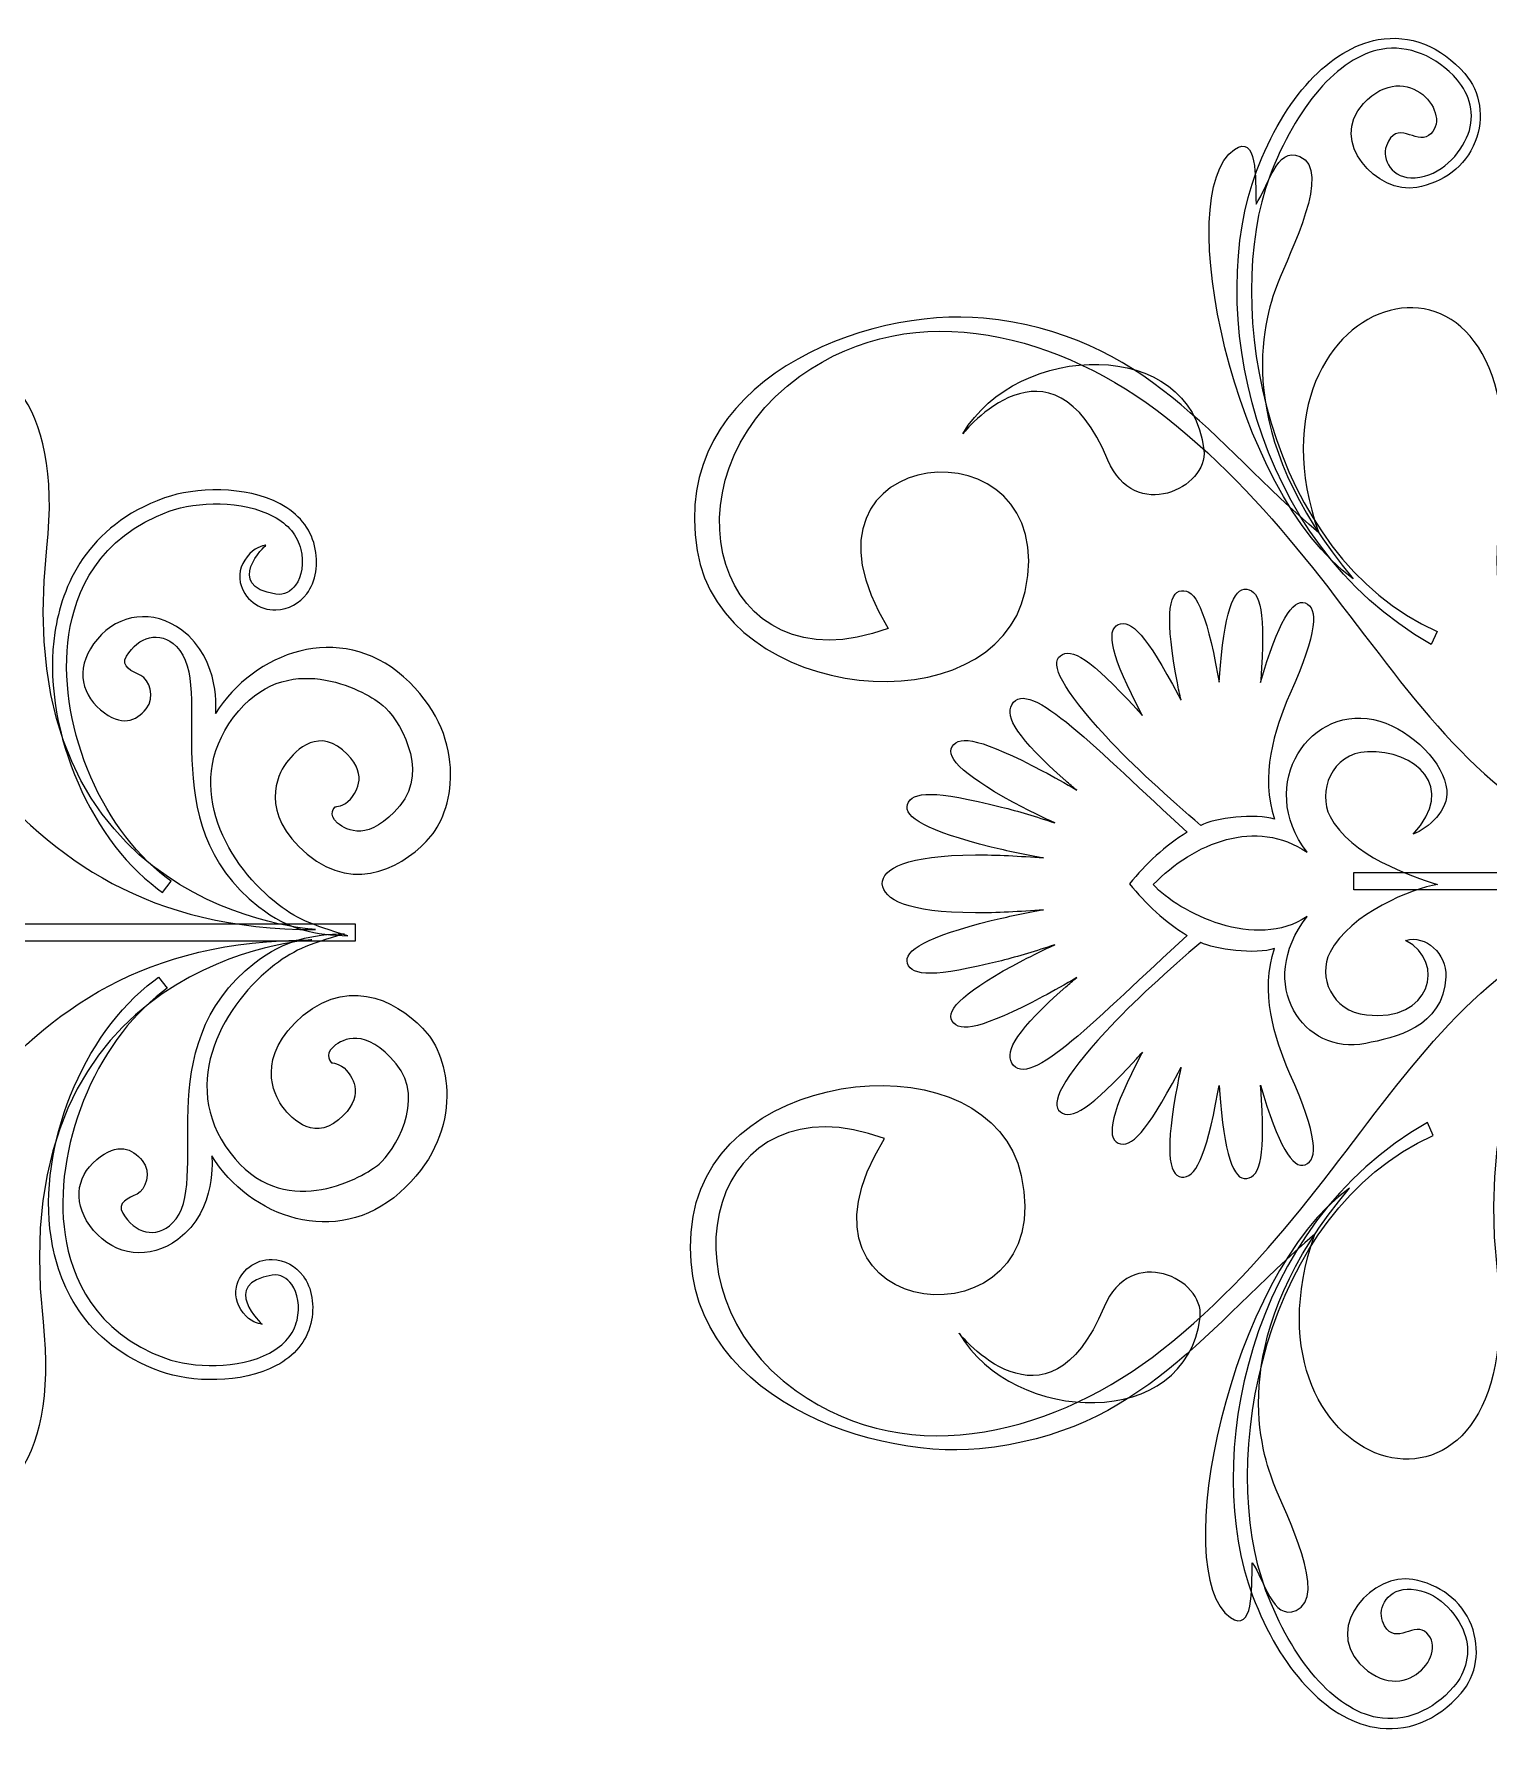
# Model space of a CAD drawing. Header units: millimetres. Extents: x -103 to 104, y -99 to 101.
# Drawn here: x -32.1 to 24.2, y -4.7 to 61.1 of the extents above; entities that cross this region are included whole.
import ezdxf

# ---------------------------------------------------------------- set-up
doc = ezdxf.new("R2010")
doc.units = ezdxf.units.MM
doc.header["$MEASUREMENT"] = 0
doc.layers.add('layer 1', color=7, linetype='Continuous')

msp = doc.modelspace()

# ---------------------------------------------------------------- linework, layer by layer
at = {"layer": 'layer 1', "color": 250}
for points, knots in [([(21.9734, 37.4788), (21.9734, 37.4788), (22.1998, 37.9807), (22.1998, 37.9807), (22.1998, 37.9807), (15.5818, 40.9642), (13.846, 50.6294), (15.7235, 55.6026), (15.7235, 55.6026), (16.7309, 58.2694), (18.3601, 60.21), (20.042, 60.5144), (20.042, 60.5144), (21.086, 60.7027), (22.1729, 60.2591), (22.9873, 59.3272), (22.9873, 59.3272), (23.4598, 58.788), (23.6903, 57.97), (23.4031, 57.2322), (23.4031, 57.2322), (23.0986, 56.4459), (22.3492, 55.6116), (21.3518, 55.5431), (21.3518, 55.5431), (20.448, 55.4798), (20.0392, 56.2648), (20.2367, 56.7808), (20.2367, 56.7808), (20.6421, 57.8375), (21.3837, 56.8267), (21.8668, 57.1732), (21.8668, 57.1732), (22.9256, 57.9293), (21.0518, 60.2364), (19.3507, 58.4162), (19.3507, 58.4162), (17.9689, 56.9367), (19.8962, 54.8901), (21.4129, 55.1669), (21.4129, 55.1669), (22.4203, 55.3518), (23.2987, 55.9616), (23.6786, 56.9412), (23.6786, 56.9412), (24.0388, 57.8698), (23.8849, 58.8779), (23.2768, 59.5737), (23.2768, 59.5737), (22.3417, 60.6439), (21.1496, 61.1094), (19.9213, 60.8907), (19.9213, 60.8907), (18.0474, 60.5501), (16.2847, 58.647), (15.2085, 55.798), (15.2085, 55.798), (13.253, 50.6223), (14.9611, 41.4505), (21.9734, 37.4788)], [0, 0, 0, 0, 0.0625, 0.0625, 0.0625, 0.0625, 0.125, 0.125, 0.125, 0.125, 0.1875, 0.1875, 0.1875, 0.1875, 0.25, 0.25, 0.25, 0.25, 0.3125, 0.3125, 0.3125, 0.3125, 0.375, 0.375, 0.375, 0.375, 0.4375, 0.4375, 0.4375, 0.4375, 0.5, 0.5, 0.5, 0.5, 0.5625, 0.5625, 0.5625, 0.5625, 0.625, 0.625, 0.625, 0.625, 0.6875, 0.6875, 0.6875, 0.6875, 0.75, 0.75, 0.75, 0.75, 0.8125, 0.8125, 0.8125, 0.8125, 0.875, 0.875, 0.875, 0.875, 1, 1, 1, 1]), ([(18.9583, 40.015), (14.2019, 45.6834), (15.4519, 49.9719), (16.0199, 51.4344), (16.0199, 51.4344), (16.515, 52.7168), (18.1461, 55.8295), (16.8859, 56.3671), (16.8859, 56.3671), (15.9696, 56.7601), (15.6702, 55.185), (15.191, 54.5228), (15.191, 54.5228), (15.1726, 55.5677), (15.2327, 57.2425), (14.352, 56.6392), (14.352, 56.6392), (11.8983, 54.9631), (14.301, 43.3684), (18.9583, 40.015)], [0, 0, 0, 0, 0.1666667, 0.1666667, 0.1666667, 0.1666667, 0.3333333, 0.3333333, 0.3333333, 0.3333333, 0.5, 0.5, 0.5, 0.5, 0.6666667, 0.6666667, 0.6666667, 0.6666667, 1, 1, 1, 1]), ([(35.0778, 28.4234), (22.0359, 28.4525), (20.842, 39.078), (11.692, 46.2795), (11.692, 46.2795), (7.7408, 49.393), (2.0365, 51.0917), (-2.471, 47.8626), (-2.471, 47.8626), (-8.006, 43.8967), (-5.7227, 35.6374), (0.9501, 38.0971), (0.9501, 38.0971), (-3.5578, 45.3703), (7.7569, 46.3739), (6.248, 39.5281), (6.248, 39.5281), (5.0734, 34.203), (-5.476, 35.1807), (-6.453, 41.113), (-6.453, 41.113), (-7.5437, 47.7454), (0.14, 50.5415), (4.6363, 50.1082), (4.6363, 50.1082), (10.916, 49.4959), (13.4723, 45.3328), (17.6172, 41.7983), (17.6172, 41.7983), (14.2957, 51.3038), (25.9554, 54.7801), (24.6719, 43.2081), (24.6719, 43.2081), (23.1041, 29.0727), (35.0778, 28.4234), (35.0778, 28.4234)], [0, 0, 0, 0, 0.1, 0.1, 0.1, 0.1, 0.2, 0.2, 0.2, 0.2, 0.3, 0.3, 0.3, 0.3, 0.4, 0.4, 0.4, 0.4, 0.5, 0.5, 0.5, 0.5, 0.6, 0.6, 0.6, 0.6, 0.7, 0.7, 0.7, 0.7, 0.8, 0.8, 0.8, 0.8, 1, 1, 1, 1]), ([(-21.2263, 26.4387), (-34.2682, 26.4678), (-35.4621, 37.0933), (-44.6121, 44.2948), (-44.6121, 44.2948), (-48.5633, 47.4083), (-54.2676, 49.107), (-58.7751, 45.8779), (-58.7751, 45.8779), (-64.3101, 41.912), (-62.0268, 33.6527), (-55.354, 36.1124), (-55.354, 36.1124), (-59.8619, 43.3856), (-48.5472, 44.3892), (-50.0561, 37.5434), (-50.0561, 37.5434), (-51.2307, 32.2183), (-61.7801, 33.196), (-62.7571, 39.1283), (-62.7571, 39.1283), (-63.8478, 45.7607), (-56.1641, 48.5568), (-51.6678, 48.1235), (-51.6678, 48.1235), (-45.3881, 47.5112), (-42.8318, 43.3481), (-38.6869, 39.8136), (-38.6869, 39.8136), (-42.0084, 49.3191), (-30.3487, 52.7954), (-31.6322, 41.2234), (-31.6322, 41.2234), (-33.2, 27.088), (-21.2263, 26.4387), (-21.2263, 26.4387)], [0, 0, 0, 0, 0.1, 0.1, 0.1, 0.1, 0.2, 0.2, 0.2, 0.2, 0.3, 0.3, 0.3, 0.3, 0.4, 0.4, 0.4, 0.4, 0.5, 0.5, 0.5, 0.5, 0.6, 0.6, 0.6, 0.6, 0.7, 0.7, 0.7, 0.7, 0.8, 0.8, 0.8, 0.8, 1, 1, 1, 1]), ([(9.455, 44.615), (10.474, 42.1735), (13.3433, 43.5243), (13.1729, 45.0096), (13.1729, 45.0096), (12.6646, 49.4274), (5.9383, 49.214), (3.8378, 45.6348), (3.8378, 45.6348), (3.8378, 45.6348), (7.2458, 49.9265), (9.455, 44.615)], [0, 0, 0, 0, 0.25, 0.25, 0.25, 0.25, 0.5, 0.5, 0.5, 0.5, 1, 1, 1, 1]), ([(-21.5645, 39.442), (-21.8408, 39.0791), (-22.2645, 38.8218), (-22.7615, 38.8113), (-22.7615, 38.8113), (-23.4023, 38.7933), (-24.0175, 39.2511), (-24.1403, 39.877), (-24.1403, 39.877), (-24.2219, 40.2973), (-24.0785, 40.664), (-23.7702, 40.997), (-23.7702, 40.997), (-23.5245, 41.2699), (-23.1519, 41.3191), (-23.1519, 41.3191), (-23.1519, 41.3191), (-23.1519, 41.3191), (-24.8203, 39.7543), (-22.7615, 39.4192), (-22.7615, 39.4192), (-22.4319, 39.3656), (-22.1776, 39.5433), (-22.0009, 39.7749), (-22.0009, 39.7749), (-21.7569, 40.097), (-21.6742, 40.6537), (-21.7947, 41.1581), (-21.7947, 41.1581), (-21.9292, 41.7005), (-22.2859, 42.1286), (-22.8568, 42.4338), (-22.8568, 42.4338), (-24.0528, 43.0741), (-25.8286, 43.017), (-26.8889, 42.635), (-26.8889, 42.635), (-29.6587, 41.6333), (-30.53, 39.4864), (-30.7767, 37.8589), (-30.7767, 37.8589), (-31.2742, 34.55), (-29.6212, 30.422), (-27.0079, 28.4563), (-27.0079, 28.4563), (-27.0079, 28.4563), (-26.82, 28.3127), (-26.82, 28.3127), (-26.82, 28.3127), (-26.82, 28.3127), (-27.1581, 27.8795), (-27.1581, 27.8795), (-27.1581, 27.8795), (-27.1581, 27.8795), (-27.3409, 28.0184), (-27.3409, 28.0184), (-27.3409, 28.0184), (-30.0991, 30.0896), (-31.8465, 34.4506), (-31.3215, 37.9385), (-31.3215, 37.9385), (-31.0531, 39.7147), (-30.0996, 42.0601), (-27.0768, 43.149), (-27.0768, 43.149), (-25.9028, 43.5718), (-23.9357, 43.6334), (-22.5965, 42.9194), (-22.5965, 42.9194), (-21.8849, 42.5386), (-21.4348, 41.989), (-21.2639, 41.2906), (-21.2639, 41.2906), (-21.0962, 40.6226), (-21.2156, 39.8964), (-21.5645, 39.442)], [0, 0, 0, 0, 0.05, 0.05, 0.05, 0.05, 0.1, 0.1, 0.1, 0.1, 0.15, 0.15, 0.15, 0.15, 0.2, 0.2, 0.2, 0.2, 0.25, 0.25, 0.25, 0.25, 0.3, 0.3, 0.3, 0.3, 0.35, 0.35, 0.35, 0.35, 0.4, 0.4, 0.4, 0.4, 0.45, 0.45, 0.45, 0.45, 0.5, 0.5, 0.5, 0.5, 0.55, 0.55, 0.55, 0.55, 0.6, 0.6, 0.6, 0.6, 0.65, 0.65, 0.65, 0.65, 0.7, 0.7, 0.7, 0.7, 0.75, 0.75, 0.75, 0.75, 0.8, 0.8, 0.8, 0.8, 0.85, 0.85, 0.85, 0.85, 0.9, 0.9, 0.9, 0.9, 1, 1, 1, 1]), ([(13.778, 36.2115), (13.7735, 36.1481), (13.7707, 36.0835), (13.7675, 36.0174), (13.7675, 36.0174), (13.7499, 36.1073), (13.7354, 36.1933), (13.7176, 36.2806), (13.7176, 36.2806), (13.2268, 38.8717), (12.8392, 39.6141), (12.3027, 39.5572), (12.3027, 39.5572), (11.7806, 39.5054), (11.6824, 38.4314), (12.1441, 35.9968), (12.1441, 35.9968), (12.1871, 35.7757), (12.235, 35.5461), (12.2866, 35.3145), (12.2866, 35.3145), (12.2511, 35.3838), (12.2141, 35.4536), (12.1777, 35.5221), (12.1777, 35.5221), (10.9397, 37.8552), (10.3498, 38.4515), (9.852, 38.2439), (9.852, 38.2439), (9.3696, 38.0401), (9.5941, 36.9861), (10.7589, 34.7927), (10.7589, 34.7927), (10.768, 34.7708), (10.7822, 34.7488), (10.7939, 34.7268), (10.7939, 34.7268), (10.7154, 34.8154), (10.6377, 34.9027), (10.5579, 34.9868), (10.5579, 34.9868), (8.7673, 36.9364), (8.0424, 37.3664), (7.615, 37.0393), (7.615, 37.0393), (7.1997, 36.7217), (7.6862, 35.7577), (9.3696, 33.9276), (9.3696, 33.9276), (10.4175, 32.7928), (11.8562, 31.4962), (13.0486, 30.4752), (13.0486, 30.4752), (13.5654, 30.7533), (15.1968, 30.9564), (15.9097, 30.7139), (15.9097, 30.7139), (15.3397, 32.3485), (15.8909, 34.185), (16.5024, 35.5583), (16.5024, 35.5583), (17.5783, 37.971), (17.602, 38.8963), (17.0959, 39.0825), (17.0959, 39.0825), (16.6061, 39.2636), (16.0396, 38.3558), (15.3673, 36.002), (15.3673, 36.002), (15.3678, 36.033), (15.3701, 36.0642), (15.3742, 36.0944), (15.3742, 36.0944), (15.5535, 38.7255), (15.3673, 39.539), (14.8321, 39.6199), (14.8321, 39.6199), (14.3141, 39.6982), (13.9462, 38.6829), (13.778, 36.2115)], [0, 0, 0, 0, 0.047619, 0.047619, 0.047619, 0.0476191, 0.0952381, 0.0952381, 0.0952381, 0.0952381, 0.1428571, 0.1428571, 0.1428571, 0.1428572, 0.1904762, 0.1904762, 0.1904762, 0.1904762, 0.2380952, 0.2380952, 0.2380952, 0.2380952, 0.2857143, 0.2857143, 0.2857143, 0.2857143, 0.3333333, 0.3333333, 0.3333333, 0.3333333, 0.3809524, 0.3809524, 0.3809524, 0.3809524, 0.4285714, 0.4285714, 0.4285714, 0.4285714, 0.4761905, 0.4761905, 0.4761905, 0.4761905, 0.5238095, 0.5238095, 0.5238095, 0.5238095, 0.5714286, 0.5714286, 0.5714286, 0.5714286, 0.6190476, 0.6190476, 0.6190476, 0.6190476, 0.6666667, 0.6666667, 0.6666667, 0.6666667, 0.7142857, 0.7142857, 0.7142857, 0.7142857, 0.7619048, 0.7619048, 0.7619048, 0.7619048, 0.8095238, 0.8095238, 0.8095238, 0.8095238, 0.8571429, 0.8571429, 0.8571429, 0.8571429, 0.9047619, 0.9047619, 0.9047619, 0.9047619, 1, 1, 1, 1]), ([(-23.4239, 27.3207), (-27.6605, 30.6315), (-25.0311, 35.8207), (-26.6147, 37.3979), (-26.6147, 37.3979), (-27.2681, 38.047), (-28.0872, 37.778), (-28.5451, 37.0203), (-28.5451, 37.0203), (-28.7922, 36.6154), (-28.3132, 36.4306), (-27.9924, 36.2753), (-27.9924, 36.2753), (-27.6757, 36.1209), (-27.401, 35.4412), (-27.7861, 34.9821), (-27.7861, 34.9821), (-28.175, 34.5177), (-28.7327, 34.2546), (-29.554, 34.9472), (-29.554, 34.9472), (-30.3784, 35.6372), (-30.5041, 36.6956), (-29.6755, 37.6836), (-29.6755, 37.6836), (-28.844, 38.673), (-27.5106, 38.8554), (-26.4065, 38.0329), (-26.4065, 38.0329), (-24.8695, 36.8883), (-25.096, 34.8042), (-25.096, 34.8042), (-25.096, 34.8042), (-23.6266, 37.1742), (-20.2822, 38.4059), (-17.8202, 36.2235), (-17.8202, 36.2235), (-15.3083, 33.9978), (-15.8447, 31.1448), (-16.7567, 30.0568), (-16.7567, 30.0568), (-17.6682, 28.9696), (-19.6382, 27.7552), (-21.5522, 29.3584), (-21.5522, 29.3584), (-23.4646, 30.9626), (-22.6534, 32.4758), (-22.4062, 32.8275), (-22.4062, 32.8275), (-22.1254, 33.229), (-21.2408, 34.2837), (-20.1874, 33.4004), (-20.1874, 33.4004), (-19.1305, 32.5171), (-19.6283, 31.7909), (-19.8755, 31.4947), (-19.8755, 31.4947), (-20.1242, 31.1967), (-20.4616, 31.1967), (-20.4616, 31.1967), (-20.4616, 31.1967), (-20.4616, 31.1967), (-20.7807, 30.9044), (-20.3736, 30.5643), (-20.3736, 30.5643), (-20.0114, 30.2604), (-19.1457, 29.818), (-17.9598, 31.2329), (-17.9598, 31.2329), (-16.7706, 32.6541), (-18.0614, 34.6497), (-18.6213, 35.1204), (-18.6213, 35.1204), (-19.181, 35.5912), (-22.1261, 37.3313), (-24.1953, 34.9142), (-24.1953, 34.9142), (-26.4904, 32.2339), (-24.73, 29.0828), (-22.8287, 27.5373), (-22.8287, 27.5373), (-21.9583, 26.832), (-21.4161, 26.64), (-19.9755, 26.2021), (-19.9755, 26.2021), (-21.1875, 26.2261), (-22.2707, 26.4194), (-23.4239, 27.3207)], [0, 0, 0, 0, 0.0434783, 0.0434783, 0.0434783, 0.0434783, 0.0869565, 0.0869565, 0.0869565, 0.0869565, 0.1304348, 0.1304348, 0.1304348, 0.1304348, 0.173913, 0.173913, 0.173913, 0.1739131, 0.2173913, 0.2173913, 0.2173913, 0.2173913, 0.2608696, 0.2608696, 0.2608696, 0.2608696, 0.3043478, 0.3043478, 0.3043478, 0.3043478, 0.3478261, 0.3478261, 0.3478261, 0.3478261, 0.3913043, 0.3913043, 0.3913043, 0.3913044, 0.4347826, 0.4347826, 0.4347826, 0.4347826, 0.4782609, 0.4782609, 0.4782609, 0.4782609, 0.5217391, 0.5217391, 0.5217391, 0.5217391, 0.5652174, 0.5652174, 0.5652174, 0.5652174, 0.6086957, 0.6086957, 0.6086957, 0.6086957, 0.6521739, 0.6521739, 0.6521739, 0.6521739, 0.6956522, 0.6956522, 0.6956522, 0.6956522, 0.7391304, 0.7391304, 0.7391304, 0.7391304, 0.7826087, 0.7826087, 0.7826087, 0.7826087, 0.826087, 0.826087, 0.826087, 0.826087, 0.8695652, 0.8695652, 0.8695652, 0.8695652, 0.9130435, 0.9130435, 0.9130435, 0.9130435, 1, 1, 1, 1]), ([(5.736, 35.1458), (5.4627, 34.6673), (5.9406, 33.8636), (7.8271, 32.1959), (7.8271, 32.1959), (7.9617, 32.0777), (8.1019, 31.9553), (8.2478, 31.8339), (8.2478, 31.8339), (7.7997, 32.1053), (7.3581, 32.3562), (6.9403, 32.5749), (6.9403, 32.5749), (4.5607, 33.819), (3.725, 33.9826), (3.4302, 33.5267), (3.4302, 33.5267), (3.1439, 33.083), (3.9409, 32.333), (6.1773, 31.164), (6.1773, 31.164), (6.5549, 30.9673), (6.9671, 30.7689), (7.3958, 30.5703), (7.3958, 30.5703), (6.6846, 30.8089), (5.9785, 31.0249), (5.3338, 31.1839), (5.3338, 31.1839), (2.722, 31.8371), (1.8717, 31.799), (1.6955, 31.2881), (1.6955, 31.2881), (1.5237, 30.7914), (2.4769, 30.2469), (4.9302, 29.6352), (4.9302, 29.6352), (5.5543, 29.4794), (6.2525, 29.3366), (6.9671, 29.2118), (6.9671, 29.2118), (6.0547, 29.288), (5.1378, 29.3366), (4.3272, 29.3326), (4.3272, 29.3326), (1.6367, 29.3184), (0.7183, 28.796), (0.7183, 28.2095), (0.7183, 28.2095), (0.7786, 27.606), (1.6367, 27.1006), (4.3272, 27.0874), (4.3272, 27.0874), (5.1378, 27.0824), (6.0547, 27.1315), (6.9671, 27.2091), (6.9671, 27.2091), (6.2525, 27.0824), (5.5543, 26.9401), (4.9302, 26.7849), (4.9302, 26.7849), (2.4769, 26.1732), (1.5237, 25.6281), (1.6955, 25.1309), (1.6955, 25.1309), (1.8717, 24.6213), (2.722, 24.5824), (5.3338, 25.2356), (5.3338, 25.2356), (5.9785, 25.3972), (6.6846, 25.6106), (7.3958, 25.8499), (7.3958, 25.8499), (6.9671, 25.6521), (6.5549, 25.4515), (6.1773, 25.2549), (6.1773, 25.2549), (3.9409, 24.0879), (3.1439, 23.3344), (3.4302, 22.8922), (3.4302, 22.8922), (3.725, 22.4371), (4.5607, 22.5987), (6.9403, 23.844), (6.9403, 23.844), (7.3581, 24.062), (7.7997, 24.3135), (8.2478, 24.5851), (8.2478, 24.5851), (8.1019, 24.4623), (7.9617, 24.342), (7.8271, 24.223), (7.8271, 24.223), (5.9406, 22.5559), (5.4627, 21.7516), (5.736, 21.2743), (5.736, 21.2743), (6.377, 20.1543), (9.0376, 23.0319), (12.5242, 26.2114), (12.5242, 26.2114), (11.6685, 26.7203), (10.9083, 27.4529), (10.2976, 28.2095), (10.2976, 28.2095), (10.9083, 28.968), (11.6685, 29.6987), (12.5242, 30.2082), (12.5242, 30.2082), (9.0376, 33.3882), (6.377, 36.2658), (5.736, 35.1458)], [0, 0, 0, 0, 0.0344828, 0.0344828, 0.0344828, 0.0344828, 0.0689655, 0.0689655, 0.0689655, 0.0689655, 0.1034483, 0.1034483, 0.1034483, 0.1034483, 0.137931, 0.137931, 0.137931, 0.137931, 0.1724138, 0.1724138, 0.1724138, 0.1724138, 0.2068966, 0.2068966, 0.2068966, 0.2068966, 0.2413793, 0.2413793, 0.2413793, 0.2413793, 0.2758621, 0.2758621, 0.2758621, 0.2758621, 0.3103448, 0.3103448, 0.3103448, 0.3103448, 0.3448276, 0.3448276, 0.3448276, 0.3448276, 0.3793103, 0.3793103, 0.3793103, 0.3793104, 0.4137931, 0.4137931, 0.4137931, 0.4137931, 0.4482759, 0.4482759, 0.4482759, 0.4482759, 0.4827586, 0.4827586, 0.4827586, 0.4827586, 0.5172414, 0.5172414, 0.5172414, 0.5172414, 0.5517241, 0.5517241, 0.5517241, 0.5517241, 0.5862069, 0.5862069, 0.5862069, 0.5862069, 0.6206897, 0.6206897, 0.6206897, 0.6206897, 0.6551724, 0.6551724, 0.6551724, 0.6551724, 0.6896552, 0.6896552, 0.6896552, 0.6896552, 0.7241379, 0.7241379, 0.7241379, 0.7241379, 0.7586207, 0.7586207, 0.7586207, 0.7586207, 0.7931034, 0.7931034, 0.7931034, 0.7931035, 0.8275862, 0.8275862, 0.8275862, 0.8275862, 0.862069, 0.862069, 0.862069, 0.862069, 0.8965517, 0.8965517, 0.8965517, 0.8965517, 0.9310345, 0.9310345, 0.9310345, 0.9310345, 1, 1, 1, 1]), ([(17.1661, 29.4321), (15.1968, 30.7779), (12.7998, 29.815), (11.2107, 28.1796), (11.2107, 28.1796), (12.2051, 27.0889), (15.1968, 25.6016), (17.1661, 26.9478), (17.1661, 26.9478), (15.1463, 24.329), (17.0265, 21.5408), (19.4389, 22.0335), (19.4389, 22.0335), (20.5154, 22.2533), (22.4579, 22.6265), (22.5399, 24.6168), (22.5399, 24.6168), (22.5765, 25.5046), (21.7624, 26.2469), (20.9839, 26.0232), (20.9839, 26.0232), (22.5765, 25.1716), (21.9469, 22.838), (19.4648, 23.1334), (19.4648, 23.1334), (18.1112, 23.2958), (17.5706, 24.6245), (18.0553, 25.5615), (18.0553, 25.5615), (18.8438, 27.0824), (21.2534, 28.0291), (22.2189, 28.1894), (22.2189, 28.1894), (21.1924, 28.5134), (18.8455, 29.2964), (18.0553, 30.8186), (18.0553, 30.8186), (17.5706, 31.7549), (18.095, 33.2668), (19.5014, 33.3223), (19.5014, 33.3223), (21.3557, 33.398), (22.9858, 31.9529), (21.2801, 30.1371), (21.2801, 30.1371), (21.8739, 30.3595), (22.6521, 31.063), (22.5765, 31.8408), (22.5765, 31.8408), (22.4806, 32.8651), (21.2435, 34.1397), (19.9833, 34.5095), (19.9833, 34.5095), (17.3052, 35.2959), (15.1463, 32.0497), (17.1661, 29.4321)], [0, 0, 0, 0, 0.0666667, 0.0666667, 0.0666667, 0.0666667, 0.1333333, 0.1333333, 0.1333333, 0.1333333, 0.2, 0.2, 0.2, 0.2, 0.2666667, 0.2666667, 0.2666667, 0.2666667, 0.3333333, 0.3333333, 0.3333333, 0.3333333, 0.4, 0.4, 0.4, 0.4, 0.4666667, 0.4666667, 0.4666667, 0.4666667, 0.5333333, 0.5333333, 0.5333333, 0.5333333, 0.6, 0.6, 0.6, 0.6, 0.6666667, 0.6666667, 0.6666667, 0.6666667, 0.7333333, 0.7333333, 0.7333333, 0.7333333, 0.8, 0.8, 0.8, 0.8, 0.8666667, 0.8666667, 0.8666667, 0.8666667, 1, 1, 1, 1]), ([(18.9812, 27.9733), (18.9812, 27.9733), (36.6094, 27.9733), (36.6094, 27.9733), (36.6094, 27.9733), (36.6094, 27.9733), (36.6094, 28.6459), (36.6094, 28.6459), (36.6094, 28.6459), (36.6094, 28.6459), (18.9812, 28.6459), (18.9812, 28.6459), (18.9812, 28.6459), (18.9812, 28.6459), (18.9812, 27.9733), (18.9812, 27.9733)], [0, 0, 0, 0, 0.2, 0.2, 0.2, 0.2, 0.4, 0.4, 0.4, 0.4, 0.6, 0.6, 0.6, 0.6, 1, 1, 1, 1]), ([(34.9314, 28.0265), (21.8882, 27.9966), (20.6948, 17.3706), (11.5443, 10.1677), (11.5443, 10.1677), (7.5936, 7.0548), (1.8892, 5.3575), (-2.6191, 8.586), (-2.6191, 8.586), (-8.1533, 12.5526), (-5.8698, 20.812), (0.8024, 18.3502), (0.8024, 18.3502), (-3.7062, 11.0769), (7.61, 10.0747), (6.1003, 16.9212), (6.1003, 16.9212), (4.9253, 22.2456), (-5.6241, 21.2679), (-6.6018, 15.3369), (-6.6018, 15.3369), (-7.6906, 8.7045), (-0.0067, 5.907), (4.488, 6.3423), (4.488, 6.3423), (10.768, 6.9535), (13.3247, 11.1158), (17.4696, 14.6516), (17.4696, 14.6516), (14.1472, 5.1467), (25.8067, 1.6698), (24.5244, 13.2418), (24.5244, 13.2418), (22.9564, 27.3765), (34.9314, 28.0265), (34.9314, 28.0265)], [0, 0, 0, 0, 0.1, 0.1, 0.1, 0.1, 0.2, 0.2, 0.2, 0.2, 0.3, 0.3, 0.3, 0.3, 0.4, 0.4, 0.4, 0.4, 0.5, 0.5, 0.5, 0.5, 0.6, 0.6, 0.6, 0.6, 0.7, 0.7, 0.7, 0.7, 0.8, 0.8, 0.8, 0.8, 1, 1, 1, 1]), ([(-37.3229, 25.9886), (-37.3229, 25.9886), (-19.6947, 25.9886), (-19.6947, 25.9886), (-19.6947, 25.9886), (-19.6947, 25.9886), (-19.6947, 26.6612), (-19.6947, 26.6612), (-19.6947, 26.6612), (-19.6947, 26.6612), (-37.3229, 26.6612), (-37.3229, 26.6612), (-37.3229, 26.6612), (-37.3229, 26.6612), (-37.3229, 25.9886), (-37.3229, 25.9886)], [0, 0, 0, 0, 0.2, 0.2, 0.2, 0.2, 0.4, 0.4, 0.4, 0.4, 0.6, 0.6, 0.6, 0.6, 1, 1, 1, 1]), ([(-21.3727, 26.0418), (-34.4159, 26.0119), (-35.6093, 15.3859), (-44.7598, 8.183), (-44.7598, 8.183), (-48.7105, 5.0701), (-54.4149, 3.3728), (-58.9232, 6.6013), (-58.9232, 6.6013), (-64.4574, 10.5679), (-62.1739, 18.8273), (-55.5017, 16.3655), (-55.5017, 16.3655), (-60.0103, 9.0922), (-48.6941, 8.09), (-50.2038, 14.9365), (-50.2038, 14.9365), (-51.3788, 20.2609), (-61.9282, 19.2832), (-62.9059, 13.3522), (-62.9059, 13.3522), (-63.9947, 6.7198), (-56.3108, 3.9223), (-51.8161, 4.3576), (-51.8161, 4.3576), (-45.5361, 4.9688), (-42.9794, 9.1311), (-38.8345, 12.6669), (-38.8345, 12.6669), (-42.1569, 3.162), (-30.4974, -0.3149), (-31.7797, 11.2571), (-31.7797, 11.2571), (-33.3477, 25.3918), (-21.3727, 26.0418), (-21.3727, 26.0418)], [0, 0, 0, 0, 0.1, 0.1, 0.1, 0.1, 0.2, 0.2, 0.2, 0.2, 0.3, 0.3, 0.3, 0.3, 0.4, 0.4, 0.4, 0.4, 0.5, 0.5, 0.5, 0.5, 0.6, 0.6, 0.6, 0.6, 0.7, 0.7, 0.7, 0.7, 0.8, 0.8, 0.8, 0.8, 1, 1, 1, 1]), ([(-23.5716, 25.1585), (-27.8077, 21.8477), (-25.1792, 16.6579), (-26.763, 15.0826), (-26.763, 15.0826), (-27.4152, 14.4322), (-28.2341, 14.7012), (-28.6932, 15.4591), (-28.6932, 15.4591), (-28.9393, 15.8638), (-28.4605, 16.0486), (-28.1395, 16.2033), (-28.1395, 16.2033), (-27.8223, 16.3591), (-27.5474, 17.038), (-27.9344, 17.4971), (-27.9344, 17.4971), (-28.3222, 17.9615), (-28.8798, 18.2246), (-29.7019, 17.5333), (-29.7019, 17.5333), (-30.527, 16.8428), (-30.6522, 15.7842), (-29.8226, 14.7961), (-29.8226, 14.7961), (-28.9922, 13.8068), (-27.659, 13.6238), (-26.5535, 14.4457), (-26.5535, 14.4457), (-25.0165, 15.5908), (-25.2438, 17.6756), (-25.2438, 17.6756), (-25.2438, 17.6756), (-23.7747, 15.3057), (-20.4297, 14.0733), (-17.9673, 16.2557), (-17.9673, 16.2557), (-15.4571, 18.4814), (-15.9937, 21.3343), (-16.9039, 22.4226), (-16.9039, 22.4226), (-17.8148, 23.5096), (-19.7854, 24.724), (-21.7006, 23.1203), (-21.7006, 23.1203), (-23.6123, 21.5166), (-22.8009, 20.0034), (-22.5545, 19.6524), (-22.5545, 19.6524), (-22.2729, 19.2502), (-21.3889, 18.1955), (-20.3349, 19.0788), (-20.3349, 19.0788), (-19.2786, 19.9621), (-19.7762, 20.6889), (-20.0243, 20.985), (-20.0243, 20.985), (-20.2724, 21.2825), (-20.6097, 21.2825), (-20.6097, 21.2825), (-20.6097, 21.2825), (-20.6097, 21.2825), (-20.9288, 21.5748), (-20.5211, 21.9156), (-20.5211, 21.9156), (-20.1604, 22.2201), (-19.2938, 22.6612), (-18.107, 21.2463), (-18.107, 21.2463), (-16.9189, 19.8256), (-18.2091, 17.8308), (-18.7688, 17.3595), (-18.7688, 17.3595), (-19.3287, 16.8893), (-22.2735, 15.1486), (-24.3434, 17.5658), (-24.3434, 17.5658), (-26.6383, 20.2467), (-24.8791, 23.3964), (-22.9758, 24.9424), (-22.9758, 24.9424), (-22.1074, 25.6472), (-21.5645, 25.8387), (-20.1219, 26.2785), (-20.1219, 26.2785), (-21.3356, 26.2539), (-22.4171, 26.0605), (-23.5716, 25.1585)], [0, 0, 0, 0, 0.0434783, 0.0434783, 0.0434783, 0.0434783, 0.0869565, 0.0869565, 0.0869565, 0.0869565, 0.1304348, 0.1304348, 0.1304348, 0.1304348, 0.173913, 0.173913, 0.173913, 0.1739131, 0.2173913, 0.2173913, 0.2173913, 0.2173913, 0.2608696, 0.2608696, 0.2608696, 0.2608696, 0.3043478, 0.3043478, 0.3043478, 0.3043478, 0.3478261, 0.3478261, 0.3478261, 0.3478261, 0.3913043, 0.3913043, 0.3913043, 0.3913044, 0.4347826, 0.4347826, 0.4347826, 0.4347826, 0.4782609, 0.4782609, 0.4782609, 0.4782609, 0.5217391, 0.5217391, 0.5217391, 0.5217391, 0.5652174, 0.5652174, 0.5652174, 0.5652174, 0.6086957, 0.6086957, 0.6086957, 0.6086957, 0.6521739, 0.6521739, 0.6521739, 0.6521739, 0.6956522, 0.6956522, 0.6956522, 0.6956522, 0.7391304, 0.7391304, 0.7391304, 0.7391304, 0.7826087, 0.7826087, 0.7826087, 0.7826087, 0.826087, 0.826087, 0.826087, 0.826087, 0.8695652, 0.8695652, 0.8695652, 0.8695652, 0.9130435, 0.9130435, 0.9130435, 0.9130435, 1, 1, 1, 1]), ([(13.778, 20.2093), (13.7735, 20.272), (13.7707, 20.336), (13.7675, 20.4008), (13.7675, 20.4008), (13.7499, 20.3135), (13.7354, 20.2254), (13.7176, 20.14), (13.7176, 20.14), (13.2268, 17.5478), (12.8392, 16.8062), (12.3027, 16.8617), (12.3027, 16.8617), (11.7806, 16.916), (11.6824, 17.9875), (12.1441, 20.422), (12.1441, 20.422), (12.1871, 20.6446), (12.235, 20.8721), (12.2866, 21.1061), (12.2866, 21.1061), (12.2511, 21.0363), (12.2141, 20.9672), (12.1777, 20.8993), (12.1777, 20.8993), (10.9397, 18.563), (10.3498, 17.9675), (9.852, 18.1769), (9.852, 18.1769), (9.3696, 18.3781), (9.5941, 19.4339), (10.7589, 21.6268), (10.7589, 21.6268), (10.768, 21.6487), (10.7822, 21.6713), (10.7939, 21.6913), (10.7939, 21.6913), (10.7154, 21.6041), (10.6377, 21.5181), (10.5579, 21.4327), (10.5579, 21.4327), (8.7673, 19.4831), (8.0424, 19.0552), (7.615, 19.3797), (7.615, 19.3797), (7.1997, 19.6965), (7.6862, 20.662), (9.3696, 22.4926), (9.3696, 22.4926), (10.4175, 23.628), (11.8562, 24.922), (13.0486, 25.9444), (13.0486, 25.9444), (13.5654, 25.6662), (15.1968, 25.4633), (15.9097, 25.7056), (15.9097, 25.7056), (15.3397, 24.0704), (15.8909, 22.234), (16.5024, 20.8617), (16.5024, 20.8617), (17.5783, 18.4485), (17.602, 17.5251), (17.0959, 17.3364), (17.0959, 17.3364), (16.6061, 17.1553), (16.0396, 18.0637), (15.3673, 20.4175), (15.3673, 20.4175), (15.3678, 20.3878), (15.3701, 20.3548), (15.3742, 20.3251), (15.3742, 20.3251), (15.5535, 17.6951), (15.3673, 16.8805), (14.8321, 16.8009), (14.8321, 16.8009), (14.3141, 16.7234), (13.9462, 17.7372), (13.778, 20.2093)], [0, 0, 0, 0, 0.047619, 0.047619, 0.047619, 0.0476191, 0.0952381, 0.0952381, 0.0952381, 0.0952381, 0.1428571, 0.1428571, 0.1428571, 0.1428572, 0.1904762, 0.1904762, 0.1904762, 0.1904762, 0.2380952, 0.2380952, 0.2380952, 0.2380952, 0.2857143, 0.2857143, 0.2857143, 0.2857143, 0.3333333, 0.3333333, 0.3333333, 0.3333333, 0.3809524, 0.3809524, 0.3809524, 0.3809524, 0.4285714, 0.4285714, 0.4285714, 0.4285714, 0.4761905, 0.4761905, 0.4761905, 0.4761905, 0.5238095, 0.5238095, 0.5238095, 0.5238095, 0.5714286, 0.5714286, 0.5714286, 0.5714286, 0.6190476, 0.6190476, 0.6190476, 0.6190476, 0.6666667, 0.6666667, 0.6666667, 0.6666667, 0.7142857, 0.7142857, 0.7142857, 0.7142857, 0.7619048, 0.7619048, 0.7619048, 0.7619048, 0.8095238, 0.8095238, 0.8095238, 0.8095238, 0.8571429, 0.8571429, 0.8571429, 0.8571429, 0.9047619, 0.9047619, 0.9047619, 0.9047619, 1, 1, 1, 1]), ([(-21.7119, 13.038), (-21.9887, 13.4001), (-22.4131, 13.6581), (-22.9092, 13.669), (-22.9092, 13.669), (-23.5496, 13.6872), (-24.1656, 13.2294), (-24.2878, 12.6035), (-24.2878, 12.6035), (-24.3683, 12.1825), (-24.2266, 11.8146), (-23.9177, 11.4809), (-23.9177, 11.4809), (-23.6726, 11.2087), (-23.299, 11.1601), (-23.299, 11.1601), (-23.299, 11.1601), (-23.299, 11.1601), (-24.9677, 12.7251), (-22.9092, 13.0613), (-22.9092, 13.0613), (-22.579, 13.1136), (-22.3245, 12.9372), (-22.1485, 12.7043), (-22.1485, 12.7043), (-21.9046, 12.3824), (-21.8232, 11.8257), (-21.9437, 11.3206), (-21.9437, 11.3206), (-22.0766, 10.78), (-22.4332, 10.3519), (-23.0055, 10.0454), (-23.0055, 10.0454), (-24.2007, 9.4065), (-25.9767, 9.4622), (-27.0361, 9.8449), (-27.0361, 9.8449), (-29.8074, 10.8472), (-30.6781, 12.9941), (-30.9248, 14.6208), (-30.9248, 14.6208), (-31.4218, 17.9292), (-29.7693, 22.0585), (-27.1553, 24.0237), (-27.1553, 24.0237), (-27.1553, 24.0237), (-26.9674, 24.1665), (-26.9674, 24.1665), (-26.9674, 24.1665), (-26.9674, 24.1665), (-27.3056, 24.601), (-27.3056, 24.601), (-27.3056, 24.601), (-27.3056, 24.601), (-27.4886, 24.4614), (-27.4886, 24.4614), (-27.4886, 24.4614), (-30.2455, 22.3901), (-31.9941, 18.0286), (-31.4689, 14.5396), (-31.4689, 14.5396), (-31.2009, 12.7651), (-30.2477, 10.4204), (-27.2238, 9.3316), (-27.2238, 9.3316), (-26.0509, 8.9074), (-24.0838, 8.846), (-22.7453, 9.559), (-22.7453, 9.559), (-22.0323, 9.9414), (-21.5829, 10.4902), (-21.4119, 11.1886), (-21.4119, 11.1886), (-21.2438, 11.8559), (-21.3637, 12.5834), (-21.7119, 13.038)], [0, 0, 0, 0, 0.05, 0.05, 0.05, 0.05, 0.1, 0.1, 0.1, 0.1, 0.15, 0.15, 0.15, 0.15, 0.2, 0.2, 0.2, 0.2, 0.25, 0.25, 0.25, 0.25, 0.3, 0.3, 0.3, 0.3, 0.35, 0.35, 0.35, 0.35, 0.4, 0.4, 0.4, 0.4, 0.45, 0.45, 0.45, 0.45, 0.5, 0.5, 0.5, 0.5, 0.55, 0.55, 0.55, 0.55, 0.6, 0.6, 0.6, 0.6, 0.65, 0.65, 0.65, 0.65, 0.7, 0.7, 0.7, 0.7, 0.75, 0.75, 0.75, 0.75, 0.8, 0.8, 0.8, 0.8, 0.85, 0.85, 0.85, 0.85, 0.9, 0.9, 0.9, 0.9, 1, 1, 1, 1]), ([(21.8264, 18.9698), (21.8264, 18.9698), (22.0524, 18.4679), (22.0524, 18.4679), (22.0524, 18.4679), (15.4345, 15.4857), (13.6986, 5.8185), (15.5763, 0.8466), (15.5763, 0.8466), (16.5839, -1.8221), (18.2118, -3.7601), (19.8956, -4.0647), (19.8956, -4.0647), (20.9396, -4.2533), (22.0239, -3.8105), (22.8394, -2.8781), (22.8394, -2.8781), (23.3126, -2.3375), (23.5416, -1.5206), (23.2552, -0.7823), (23.2552, -0.7823), (22.9509, 0.004), (22.2028, 0.837), (21.2042, 0.9068), (21.2042, 0.9068), (20.3007, 0.9701), (19.8917, 0.1838), (20.0903, -0.3322), (20.0903, -0.3322), (20.494, -1.3881), (21.2358, -0.3774), (21.7204, -0.7241), (21.7204, -0.7241), (22.7782, -1.4794), (20.9043, -3.7884), (19.2034, -1.967), (19.2034, -1.967), (17.8218, -0.4874), (19.7481, 1.5585), (21.2649, 1.2818), (21.2649, 1.2818), (22.273, 1.097), (23.1506, 0.4877), (23.5317, -0.4926), (23.5317, -0.4926), (23.8917, -1.4217), (23.7368, -2.4293), (23.1294, -3.1243), (23.1294, -3.1243), (22.193, -4.1938), (21.0013, -4.6621), (19.7744, -4.4408), (19.7744, -4.4408), (17.9004, -4.102), (16.1364, -2.1971), (15.0594, 0.6514), (15.0594, 0.6514), (13.105, 5.8277), (14.8134, 14.9989), (21.8264, 18.9698)], [0, 0, 0, 0, 0.0625, 0.0625, 0.0625, 0.0625, 0.125, 0.125, 0.125, 0.125, 0.1875, 0.1875, 0.1875, 0.1875, 0.25, 0.25, 0.25, 0.25, 0.3125, 0.3125, 0.3125, 0.3125, 0.375, 0.375, 0.375, 0.375, 0.4375, 0.4375, 0.4375, 0.4375, 0.5, 0.5, 0.5, 0.5, 0.5625, 0.5625, 0.5625, 0.5625, 0.625, 0.625, 0.625, 0.625, 0.6875, 0.6875, 0.6875, 0.6875, 0.75, 0.75, 0.75, 0.75, 0.8125, 0.8125, 0.8125, 0.8125, 0.875, 0.875, 0.875, 0.875, 1, 1, 1, 1]), ([(18.8109, 16.4336), (14.0536, 10.7652), (15.3055, 6.478), (15.8712, 5.0142), (15.8712, 5.0142), (16.3669, 3.7313), (17.9984, 0.6202), (16.7393, 0.0817), (16.7393, 0.0817), (15.822, -0.3115), (15.5236, 1.2636), (15.0425, 1.9258), (15.0425, 1.9258), (15.0251, 0.882), (15.0863, -0.7926), (14.2041, -0.1912), (14.2041, -0.1912), (11.7504, 1.4861), (14.1538, 13.0802), (18.8109, 16.4336)], [0, 0, 0, 0, 0.1666667, 0.1666667, 0.1666667, 0.1666667, 0.3333333, 0.3333333, 0.3333333, 0.3333333, 0.5, 0.5, 0.5, 0.5, 0.6666667, 0.6666667, 0.6666667, 0.6666667, 1, 1, 1, 1]), ([(9.3069, 11.8322), (10.3261, 14.2759), (13.1958, 12.925), (13.0257, 11.4403), (13.0257, 11.4403), (12.5165, 7.0212), (5.7903, 7.2346), (3.6907, 10.8144), (3.6907, 10.8144), (3.6907, 10.8144), (7.0974, 6.5221), (9.3069, 11.8322)], [0, 0, 0, 0, 0.25, 0.25, 0.25, 0.25, 0.5, 0.5, 0.5, 0.5, 1, 1, 1, 1])]:
    msp.add_open_spline(points, degree=3, knots=knots, dxfattribs=at)

doc.saveas('drawing.dxf')
